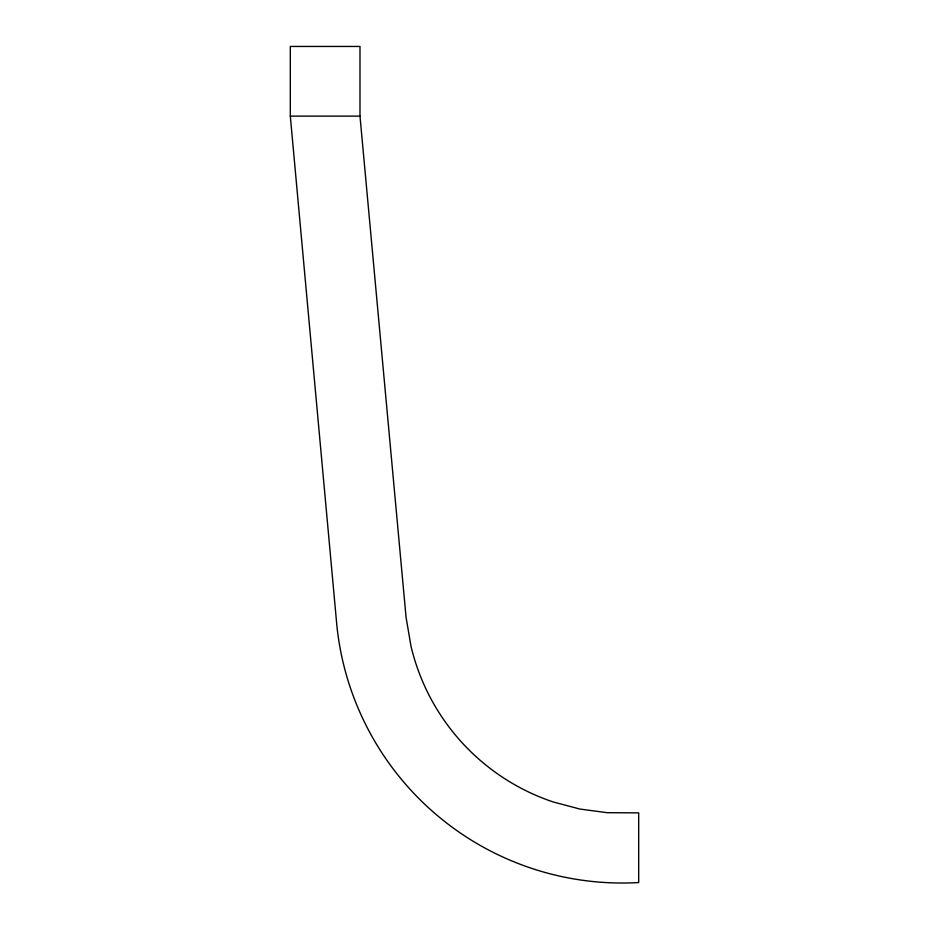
<?xml version="1.0" encoding="UTF-8"?>
<svg xmlns="http://www.w3.org/2000/svg" width="929" height="929" viewBox="0 0 929 929"><rect width="100%" height="100%" fill="white"/><g stroke="black" fill="none" stroke-linecap="round" stroke-linejoin="round"><path stroke-width="1.39" d="M290.312 116.125L359.987 116.125L406.078 617.413L411.001 646.212A217.026 217.026 0 0 0 553.278 801.982L579.87 809.043L607.148 812.689L638.687 812.875L638.687 882.55A286.84 286.84 0 0 1 336.948 626.46L290.312 116.125L290.312 46.45L359.987 46.45L359.987 116.125"/></g></svg>
